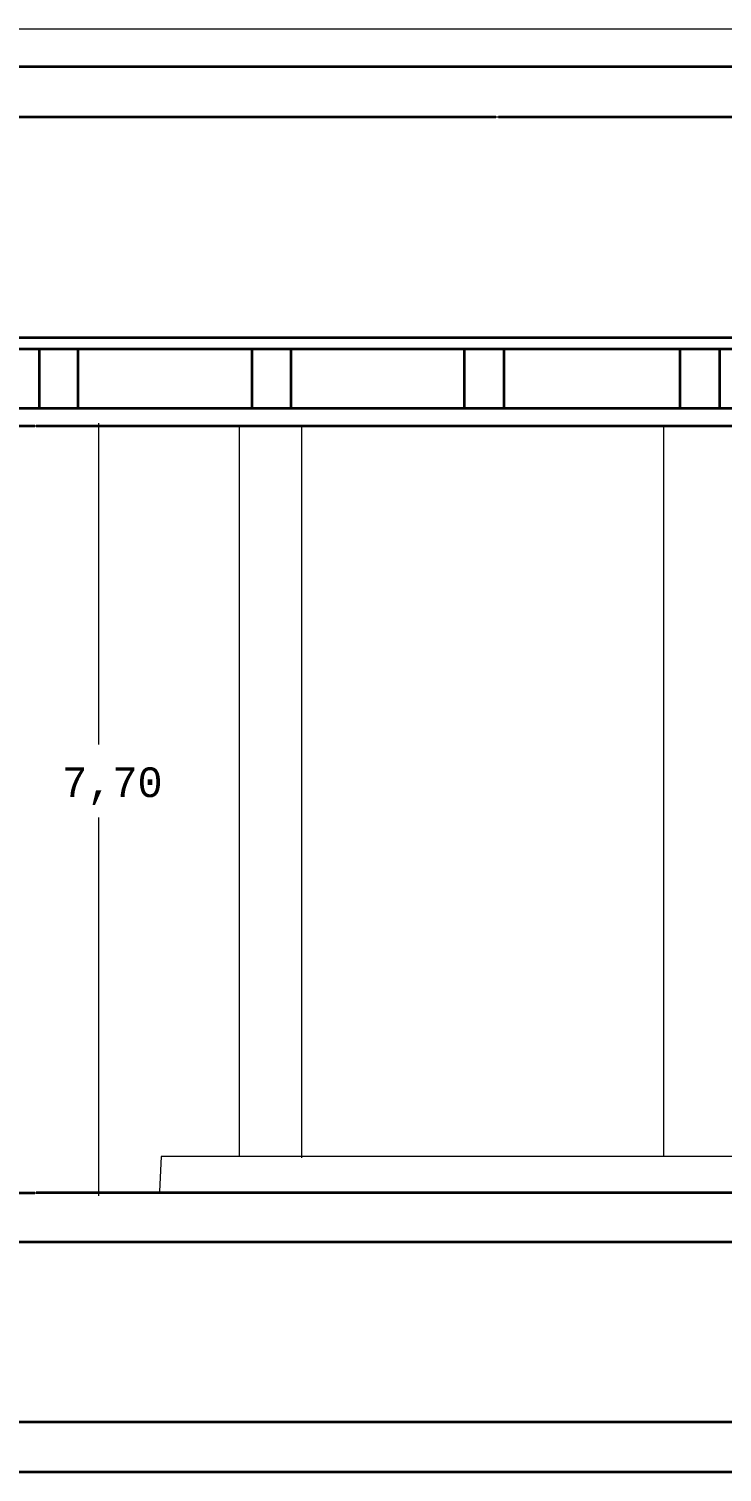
# Model space of a CAD drawing. Header units: millimetres. Extents: x -1.1 to 32, y -0.3 to 34.4.
# Drawn here: x 13.51 to 20.75, y -0.29 to 14.78 of the extents above; entities that cross this region are included whole.
import ezdxf

# ---------------------------------------------------------------- set-up
doc = ezdxf.new("R2010")
doc.units = ezdxf.units.MM
doc.layers.add('PDF_Geometría', color=7, linetype='Continuous')
doc.layers.add('PDF_Texto', color=5, linetype='Continuous')
doc.styles.add('PDF Consolas', font='CONSOLA.TTF')

msp = doc.modelspace()

# ---------------------------------------------------------------- linework, layer by layer
at = {"layer": 'PDF_Geometría', "color": 1, "lineweight": 9}
for points in [[(13.117, 14.785), (29.142, 14.785)], [(18.383, 13.865), (18.412, 13.865)], [(13.57, 10.637), (13.584, 10.637)], [(14.235, 10.666), (14.235, 7.31)], [(14.235, 6.546), (14.235, 2.596)], [(13.57, 2.625), (13.584, 2.625)]]:
    msp.add_lwpolyline(points, dxfattribs=at)
at = {"layer": 'PDF_Geometría', "lineweight": 35}
for points in [[(31.931, 10.439), (29.652, 10.439), (29.652, 14.389), (0.759, 14.389), (0.759, 6.489), (1.113, 6.489), (1.282, 6.489), (1.282, 13.865), (1.877, 13.865), (18.383, 13.865)], [(18.412, 13.865), (29.128, 13.865), (29.128, 11.557), (29.128, 11.444), (29.128, 10.821), (29.128, 10.637), (29.128, 9.236), (29.128, 9.094), (29.128, 7.919), (29.128, 7.579), (29.128, 2.625), (20.776, 2.625), (13.584, 2.625)], [(29.128, 11.557), (26.084, 11.557), (25.914, 11.557), (25.192, 11.557), (25.079, 11.557), (1.877, 11.557)], [(11.786, 11.444), (13.613, 11.444), (14.023, 11.444), (15.835, 11.444), (16.246, 11.444), (18.058, 11.444), (18.468, 11.444), (20.308, 11.444), (20.719, 11.444), (22.531, 11.444), (22.956, 11.444), (24.669, 11.444), (25.079, 11.444), (25.079, 10.821), (25.192, 10.821), (26.056, 10.821), (26.155, 10.821), (26.877, 10.821), (27.033, 10.821), (29.128, 10.821)], [(13.613, 11.444), (13.613, 10.821)], [(14.023, 10.821), (14.023, 11.444)], [(15.835, 11.444), (15.835, 10.821)], [(16.246, 10.821), (16.246, 11.444)], [(18.058, 10.821), (18.058, 11.444)], [(18.468, 11.444), (18.468, 10.821)], [(20.308, 10.821), (20.308, 11.444)], [(20.719, 11.444), (20.719, 10.821)], [(25.079, 10.821), (24.669, 10.821), (22.956, 10.821), (22.531, 10.821), (20.719, 10.821), (20.308, 10.821), (18.468, 10.821), (18.058, 10.821), (16.246, 10.821), (15.835, 10.821), (14.023, 10.821), (13.613, 10.821), (11.786, 10.821), (11.376, 10.821), (9.578, 10.821), (9.167, 10.821), (7.355, 10.821), (6.945, 10.821), (5.147, 10.821), (4.722, 10.821), (2.967, 10.821), (2.542, 10.821)], [(1.877, 10.637), (2.755, 10.637), (3.038, 10.637), (6.818, 10.637), (7.483, 10.637), (11.277, 10.637), (11.914, 10.637), (13.57, 10.637)], [(13.584, 10.637), (15.708, 10.637), (16.359, 10.637), (20.139, 10.637), (20.804, 10.637), (24.669, 10.637), (25.136, 10.637), (25.575, 10.637), (26.056, 10.637), (26.155, 10.637), (27.103, 10.637), (27.287, 10.637), (29.128, 10.637)], [(31.959, -0.291), (0.277, -0.291), (0.277, 0.232), (0.759, 0.232), (1.113, 0.232), (1.282, 0.232), (1.877, 0.232), (3.618, 0.232), (3.618, 2.115), (3.618, 2.625), (4.284, 2.625), (4.595, 2.625), (6.818, 2.625), (7.483, 2.625), (11.277, 2.625), (11.914, 2.625), (13.57, 2.625)]]:
    msp.add_lwpolyline(points, dxfattribs=at)
at = {"layer": 'PDF_Geometría', "color": 252, "lineweight": 9, "true_color": 0x979797}
for points in [[(15.708, 3.007), (15.708, 10.637)], [(16.359, 2.993), (16.359, 10.637)], [(20.139, 3.007), (20.139, 10.637)]]:
    msp.add_lwpolyline(points, dxfattribs=at)
at = {"layer": 'PDF_Geometría', "color": 12, "lineweight": 9, "true_color": 0xcc0000}
msp.add_lwpolyline([(29.099, 3.007), (14.887, 3.007), (14.872, 2.639)], dxfattribs=at)
at = {"layer": 'PDF_Geometría', "lineweight": 35}
msp.add_lwpolyline([(21.498, 2.115), (29.128, 2.115), (29.114, 0.232), (24.739, 0.232), (3.887, 0.232), (3.887, 2.115)], close=True, dxfattribs=at)

# ---------------------------------------------------------------- texts
at = {"layer": 'PDF_Texto', "color": 1, "insert": (13.853, 6.677), "char_height": 0.3099, "attachment_point": 7, "style": 'PDF Consolas'}
msp.add_mtext('7,70', dxfattribs=at)

doc.saveas('drawing.dxf')
